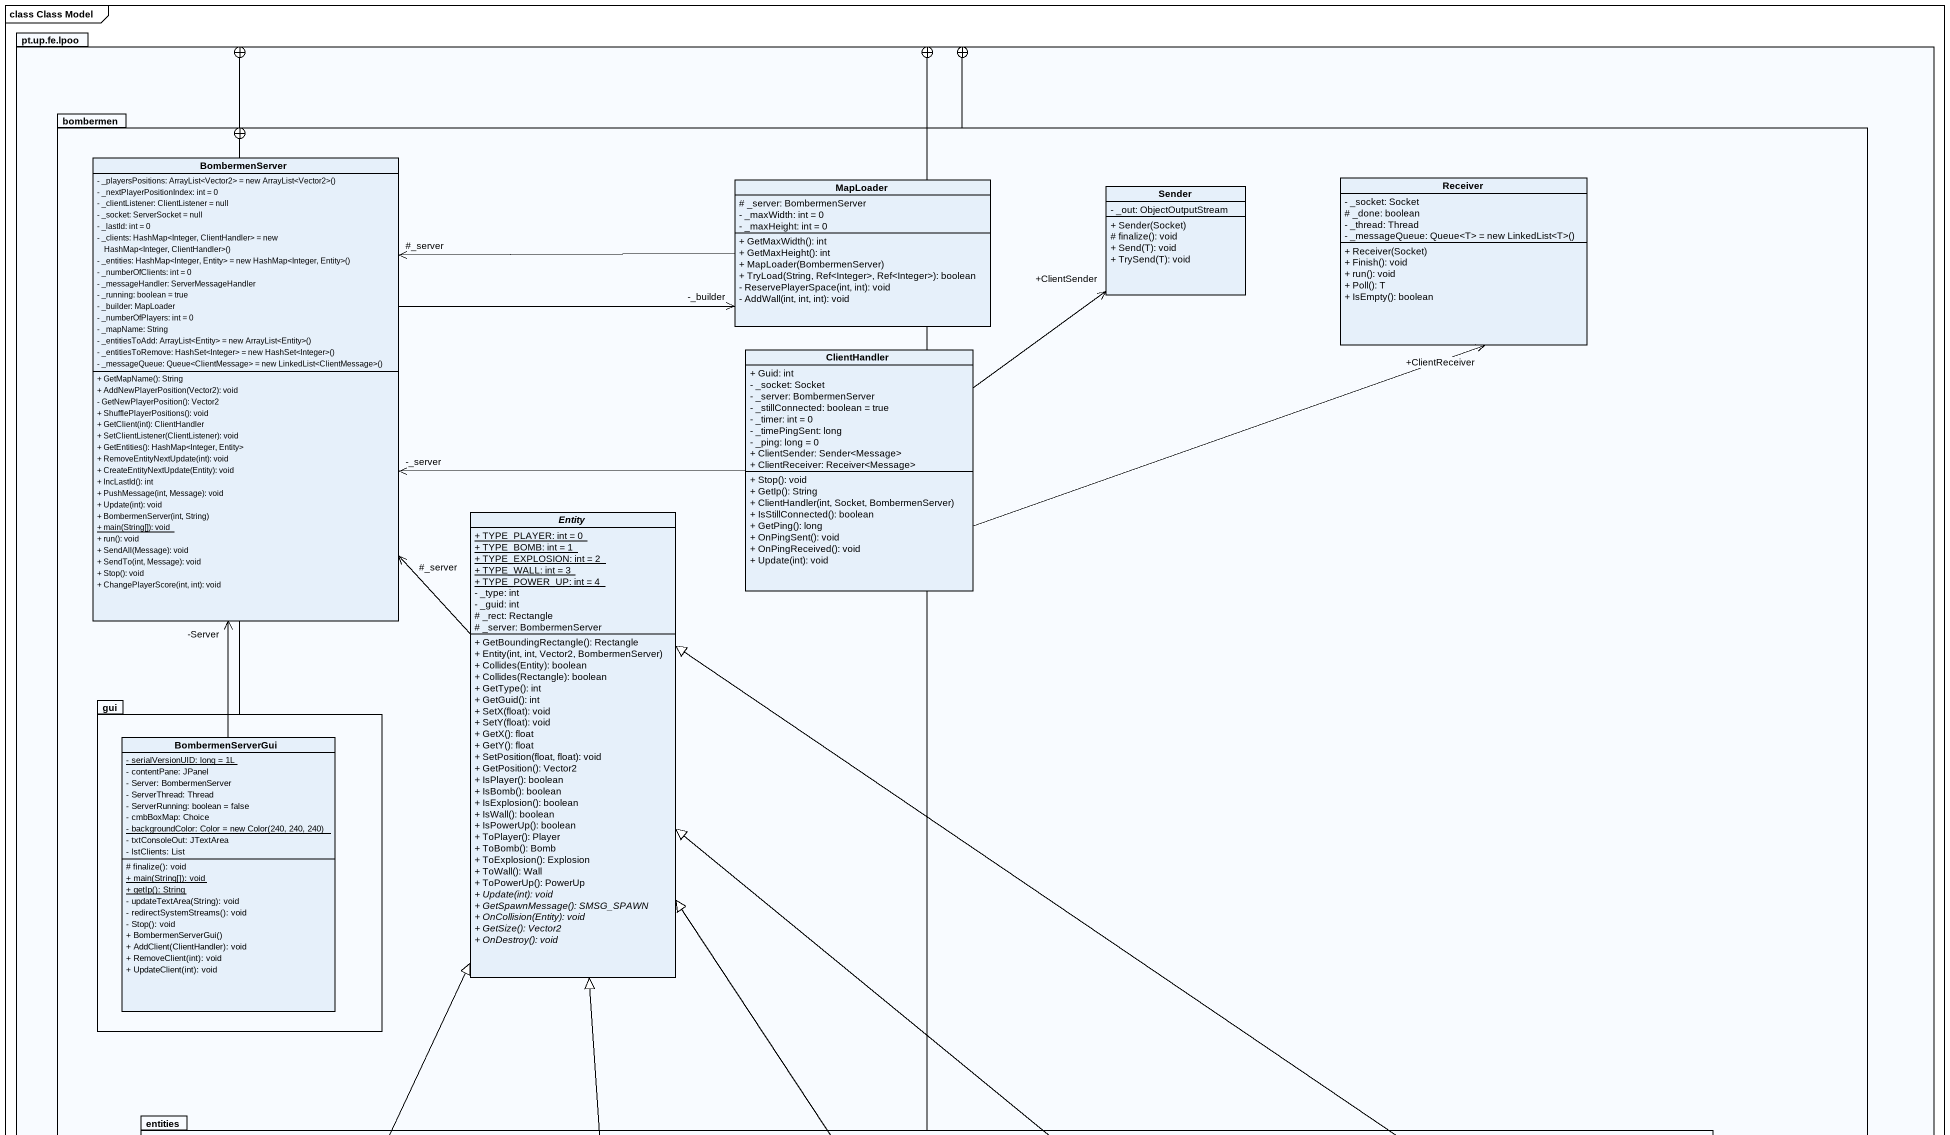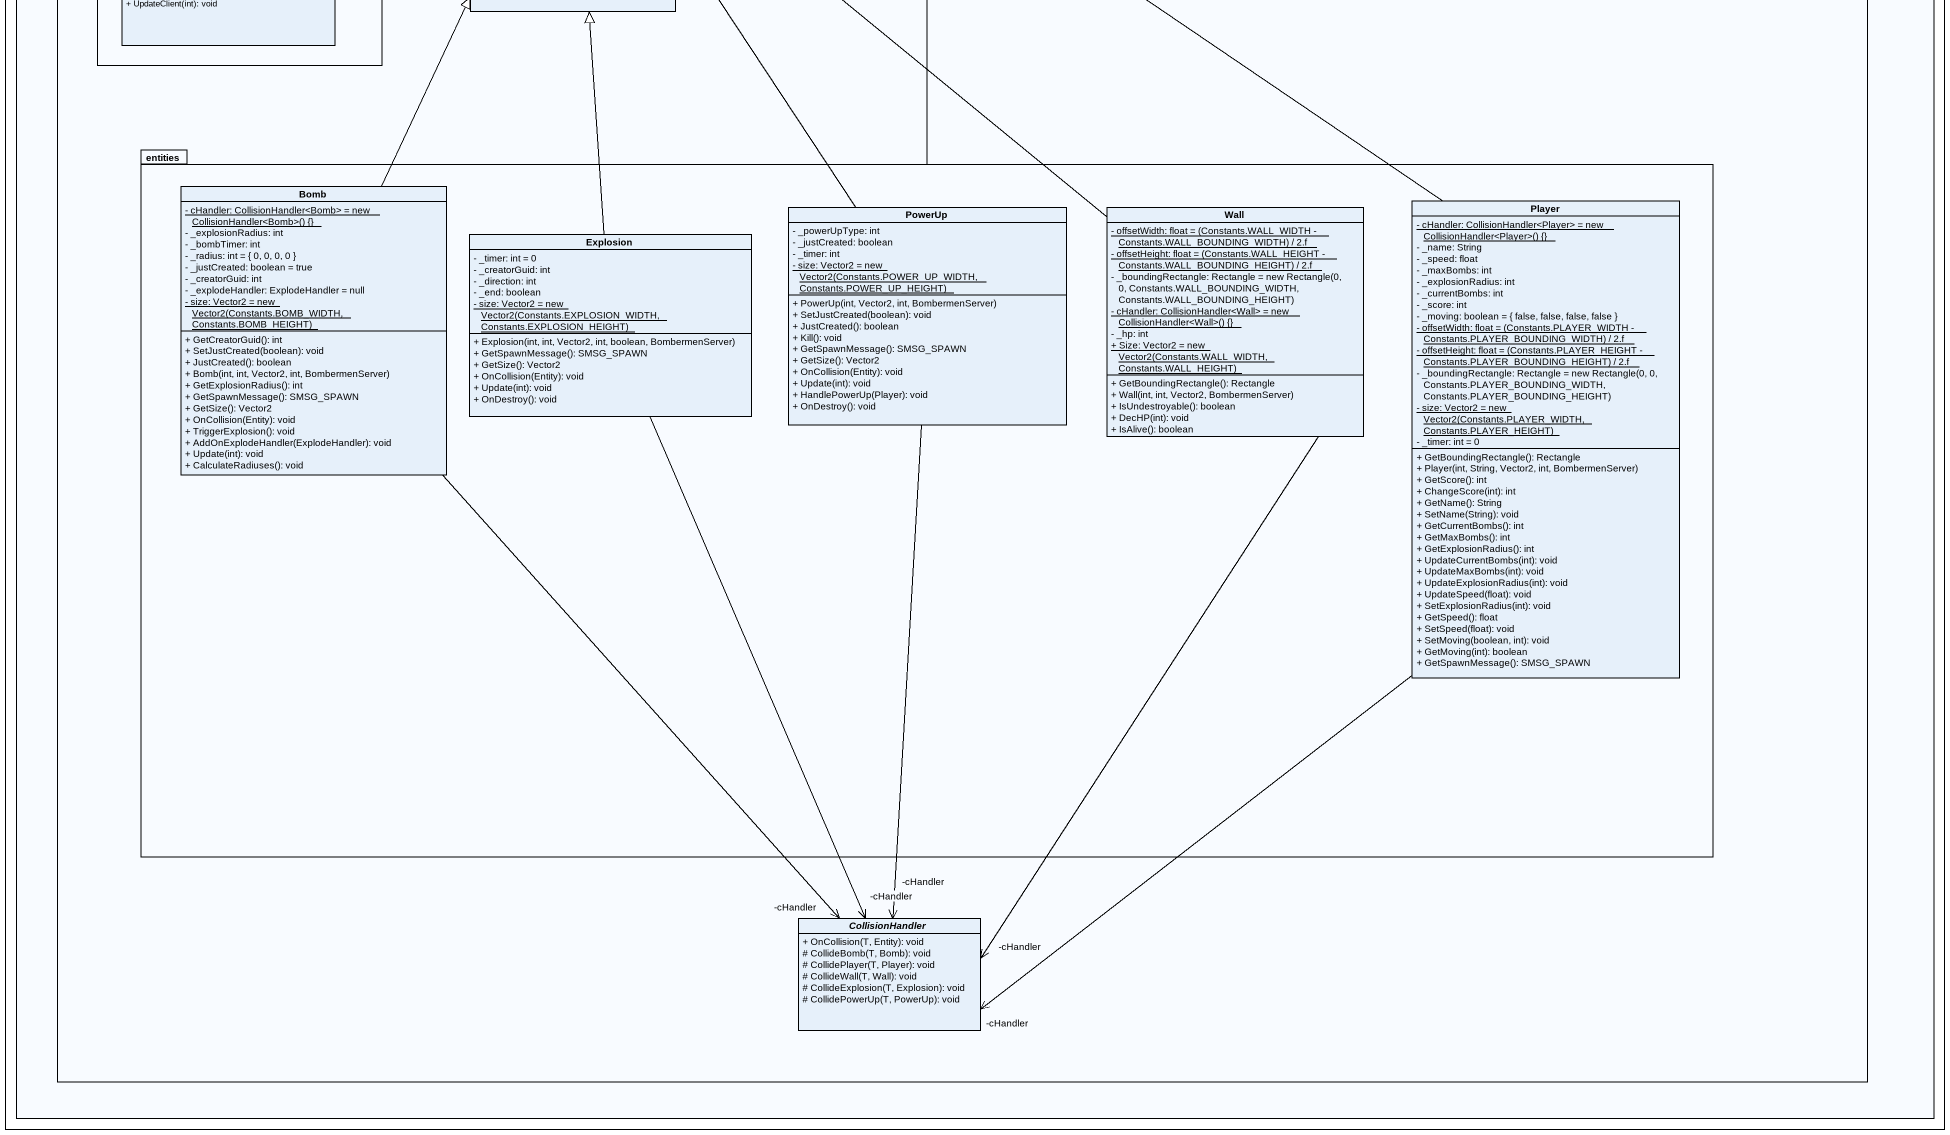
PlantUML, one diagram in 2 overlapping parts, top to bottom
@startuml
mainframe class Class Model
hide circle
hide empty members
skinparam classAttributeIconSize 0
package "pt.up.fe.lpoo" as pt_up_fe_lpoo {
  package bombermen {
    class BombermenServer {
      {field} - _playersPositions: ArrayList<Vector2> = new ArrayList<Vector2>()
      - _nextPlayerPositionIndex: int = 0
      - _clientListener: ClientListener = null
      - _socket: ServerSocket = null
      - _lastId: int = 0
      {field} - _clients: HashMap<Integer, ClientHandler> = new HashMap<Integer, ClientHandler>()
      {field} - _entities: HashMap<Integer, Entity> = new HashMap<Integer, Entity>()
      - _numberOfClients: int = 0
      - _messageHandler: ServerMessageHandler
      - _running: boolean = true
      - _builder: MapLoader
      - _numberOfPlayers: int = 0
      - _mapName: String
      {field} - _entitiesToAdd: ArrayList<Entity> = new ArrayList<Entity>()
      {field} - _entitiesToRemove: HashSet<Integer> = new HashSet<Integer>()
      {field} - _messageQueue: Queue<ClientMessage> = new LinkedList<ClientMessage>()
      + GetMapName(): String
      + AddNewPlayerPosition(Vector2): void
      - GetNewPlayerPosition(): Vector2
      + ShufflePlayerPositions(): void
      + GetClient(int): ClientHandler
      + SetClientListener(ClientListener): void
      + GetEntities(): HashMap<Integer, Entity>
      + RemoveEntityNextUpdate(int): void
      + CreateEntityNextUpdate(Entity): void
      + IncLastId(): int
      + PushMessage(int, Message): void
      + Update(int): void
      + BombermenServer(int, String)
      {static} + main(String[]): void
      + run(): void
      + SendAll(Message): void
      + SendTo(int, Message): void
      + Stop(): void
      + ChangePlayerScore(int, int): void
    }
    class MapLoader {
      # _server: BombermenServer
      - _maxWidth: int = 0
      - _maxHeight: int = 0
      + GetMaxWidth(): int
      + GetMaxHeight(): int
      + MapLoader(BombermenServer)
      + TryLoad(String, Ref<Integer>, Ref<Integer>): boolean
      - ReservePlayerSpace(int, int): void
      - AddWall(int, int, int): void
    }
    class Receiver {
      - _socket: Socket
      # _done: boolean
      - _thread: Thread
      {field} - _messageQueue: Queue<T> = new LinkedList<T>()
      + Receiver(Socket)
      + Finish(): void
      + run(): void
      + Poll(): T
      + IsEmpty(): boolean
    }
    class Sender {
      - _out: ObjectOutputStream
      + Sender(Socket)
      # finalize(): void
      + Send(T): void
      + TrySend(T): void
    }
    class ClientHandler {
      + Guid: int
      - _socket: Socket
      - _server: BombermenServer
      - _stillConnected: boolean = true
      - _timer: int = 0
      - _timePingSent: long
      - _ping: long = 0
      + ClientSender: Sender<Message>
      + ClientReceiver: Receiver<Message>
      + Stop(): void
      + GetIp(): String
      + ClientHandler(int, Socket, BombermenServer)
      + IsStillConnected(): boolean
      + GetPing(): long
      + OnPingSent(): void
      + OnPingReceived(): void
      + Update(int): void
    }
    abstract class "Entity" as Entity_ {
      {static} + TYPE_PLAYER: int = 0
      {static} + TYPE_BOMB: int = 1
      {static} + TYPE_EXPLOSION: int = 2
      {static} + TYPE_WALL: int = 3
      {static} + TYPE_POWER_UP: int = 4
      - _type: int
      - _guid: int
      # _rect: Rectangle
      # _server: BombermenServer
      + GetBoundingRectangle(): Rectangle
      + Entity(int, int, Vector2, BombermenServer)
      + Collides(Entity): boolean
      + Collides(Rectangle): boolean
      + GetType(): int
      + GetGuid(): int
      + SetX(float): void
      + SetY(float): void
      + GetX(): float
      + GetY(): float
      + SetPosition(float, float): void
      + GetPosition(): Vector2
      + IsPlayer(): boolean
      + IsBomb(): boolean
      + IsExplosion(): boolean
      + IsWall(): boolean
      + IsPowerUp(): boolean
      + ToPlayer(): Player
      + ToBomb(): Bomb
      + ToExplosion(): Explosion
      + ToWall(): Wall
      + ToPowerUp(): PowerUp
      {abstract} + Update(int): void
      {abstract} + GetSpawnMessage(): SMSG_SPAWN
      {abstract} + OnCollision(Entity): void
      {abstract} + GetSize(): Vector2
      {abstract} + OnDestroy(): void
    }
    package gui {
      class BombermenServerGui {
        {static} - serialVersionUID: long = 1L
        - contentPane: JPanel
        - Server: BombermenServer
        - ServerThread: Thread
        - ServerRunning: boolean = false
        - cmbBoxMap: Choice
        {static} {field} - backgroundColor: Color = new Color(240, 240, 240)
        - txtConsoleOut: JTextArea
        - lstClients: List
        # finalize(): void
        {static} + main(String[]): void
        {static} + getIp(): String
        - updateTextArea(String): void
        - redirectSystemStreams(): void
        - Stop(): void
        + BombermenServerGui()
        + AddClient(ClientHandler): void
        + RemoveClient(int): void
        + UpdateClient(int): void
      }
    }
    package entities {
      class Bomb {
        {static} {field} - cHandler: CollisionHandler<Bomb> = new CollisionHandler<Bomb>() {}
        - _explosionRadius: int
        - _bombTimer: int
        - _radius: int = { 0, 0, 0, 0 }
        - _justCreated: boolean = true
        - _creatorGuid: int
        - _explodeHandler: ExplodeHandler = null
        {static} {field} - size: Vector2 = new Vector2(Constants.BOMB_WIDTH, Constants.BOMB_HEIGHT)
        + GetCreatorGuid(): int
        + SetJustCreated(boolean): void
        + JustCreated(): boolean
        + Bomb(int, int, Vector2, int, BombermenServer)
        + GetExplosionRadius(): int
        + GetSpawnMessage(): SMSG_SPAWN
        + GetSize(): Vector2
        + OnCollision(Entity): void
        + TriggerExplosion(): void
        + AddOnExplodeHandler(ExplodeHandler): void
        + Update(int): void
        + CalculateRadiuses(): void
      }
      class Explosion {
        - _timer: int = 0
        - _creatorGuid: int
        - _direction: int
        - _end: boolean
        {static} {field} - size: Vector2 = new Vector2(Constants.EXPLOSION_WIDTH, Constants.EXPLOSION_HEIGHT)
        + Explosion(int, int, Vector2, int, boolean, BombermenServer)
        + GetSpawnMessage(): SMSG_SPAWN
        + GetSize(): Vector2
        + OnCollision(Entity): void
        + Update(int): void
        + OnDestroy(): void
      }
      class PowerUp {
        - _powerUpType: int
        - _justCreated: boolean
        - _timer: int
        {static} {field} - size: Vector2 = new Vector2(Constants.POWER_UP_WIDTH, Constants.POWER_UP_HEIGHT)
        + PowerUp(int, Vector2, int, BombermenServer)
        + SetJustCreated(boolean): void
        + JustCreated(): boolean
        + Kill(): void
        + GetSpawnMessage(): SMSG_SPAWN
        + GetSize(): Vector2
        + OnCollision(Entity): void
        + Update(int): void
        + HandlePowerUp(Player): void
        + OnDestroy(): void
      }
      class Wall {
        {static} {field} - offsetWidth: float = (Constants.WALL_WIDTH - Constants.WALL_BOUNDING_WIDTH) / 2.f
        {static} {field} - offsetHeight: float = (Constants.WALL_HEIGHT - Constants.WALL_BOUNDING_HEIGHT) / 2.f
        {field} - _boundingRectangle: Rectangle = new Rectangle(0, 0, Constants.WALL_BOUNDING_WIDTH, Constants.WALL_BOUNDING_HEIGHT)
        {static} {field} - cHandler: CollisionHandler<Wall> = new CollisionHandler<Wall>() {}
        - _hp: int
        {static} {field} + Size: Vector2 = new Vector2(Constants.WALL_WIDTH, Constants.WALL_HEIGHT)
        + GetBoundingRectangle(): Rectangle
        + Wall(int, int, Vector2, BombermenServer)
        + IsUndestroyable(): boolean
        + DecHP(int): void
        + IsAlive(): boolean
      }
      class Player {
        {static} {field} - cHandler: CollisionHandler<Player> = new CollisionHandler<Player>() {}
        - _name: String
        - _speed: float
        - _maxBombs: int
        - _explosionRadius: int
        - _currentBombs: int
        - _score: int
        - _moving: boolean = { false, false, false, false }
        {static} {field} - offsetWidth: float = (Constants.PLAYER_WIDTH - Constants.PLAYER_BOUNDING_WIDTH) / 2.f
        {static} {field} - offsetHeight: float = (Constants.PLAYER_HEIGHT - Constants.PLAYER_BOUNDING_HEIGHT) / 2.f
        {field} - _boundingRectangle: Rectangle = new Rectangle(0, 0, Constants.PLAYER_BOUNDING_WIDTH, Constants.PLAYER_BOUNDING_HEIGHT)
        {static} {field} - size: Vector2 = new Vector2(Constants.PLAYER_WIDTH, Constants.PLAYER_HEIGHT)
        - _timer: int = 0
        + GetBoundingRectangle(): Rectangle
        + Player(int, String, Vector2, int, BombermenServer)
        + GetScore(): int
        + ChangeScore(int): int
        + GetName(): String
        + SetName(String): void
        + GetCurrentBombs(): int
        + GetMaxBombs(): int
        + GetExplosionRadius(): int
        + UpdateCurrentBombs(int): void
        + UpdateMaxBombs(int): void
        + UpdateExplosionRadius(int): void
        + UpdateSpeed(float): void
        + SetExplosionRadius(int): void
        + GetSpeed(): float
        + SetSpeed(float): void
        + SetMoving(boolean, int): void
        + GetMoving(int): boolean
        + GetSpawnMessage(): SMSG_SPAWN
      }
    }
    abstract class CollisionHandler {
      + OnCollision(T, Entity): void
      # CollideBomb(T, Bomb): void
      # CollidePlayer(T, Player): void
      # CollideWall(T, Wall): void
      # CollideExplosion(T, Explosion): void
      # CollidePowerUp(T, PowerUp): void
    }
  }
}
bombermen -up-+ pt_up_fe_lpoo
BombermenServer -right-> "-_builder" MapLoader
MapLoader -left-> "#_server" BombermenServer
ClientHandler -left-> "-_server" BombermenServer
ClientHandler -right-> "+ClientReceiver" Receiver
ClientHandler -up-> "+ClientSender" Sender
Entity_ -up-> "#_server" BombermenServer
gui -right-+ pt_up_fe_lpoo
gui -right-+ bombermen
BombermenServerGui -up-> "-Server" BombermenServer
entities -up-+ pt_up_fe_lpoo
Bomb -up-|> Entity_
Bomb --> "-cHandler" CollisionHandler
Explosion -up-|> Entity_
Explosion --> "-cHandler" CollisionHandler
PowerUp -up-|> Entity_
PowerUp --> "-cHandler" CollisionHandler
Wall -up-|> Entity_
Wall --> "-cHandler" CollisionHandler
Player -up-|> Entity_
Player --> "-cHandler" CollisionHandler
@enduml
